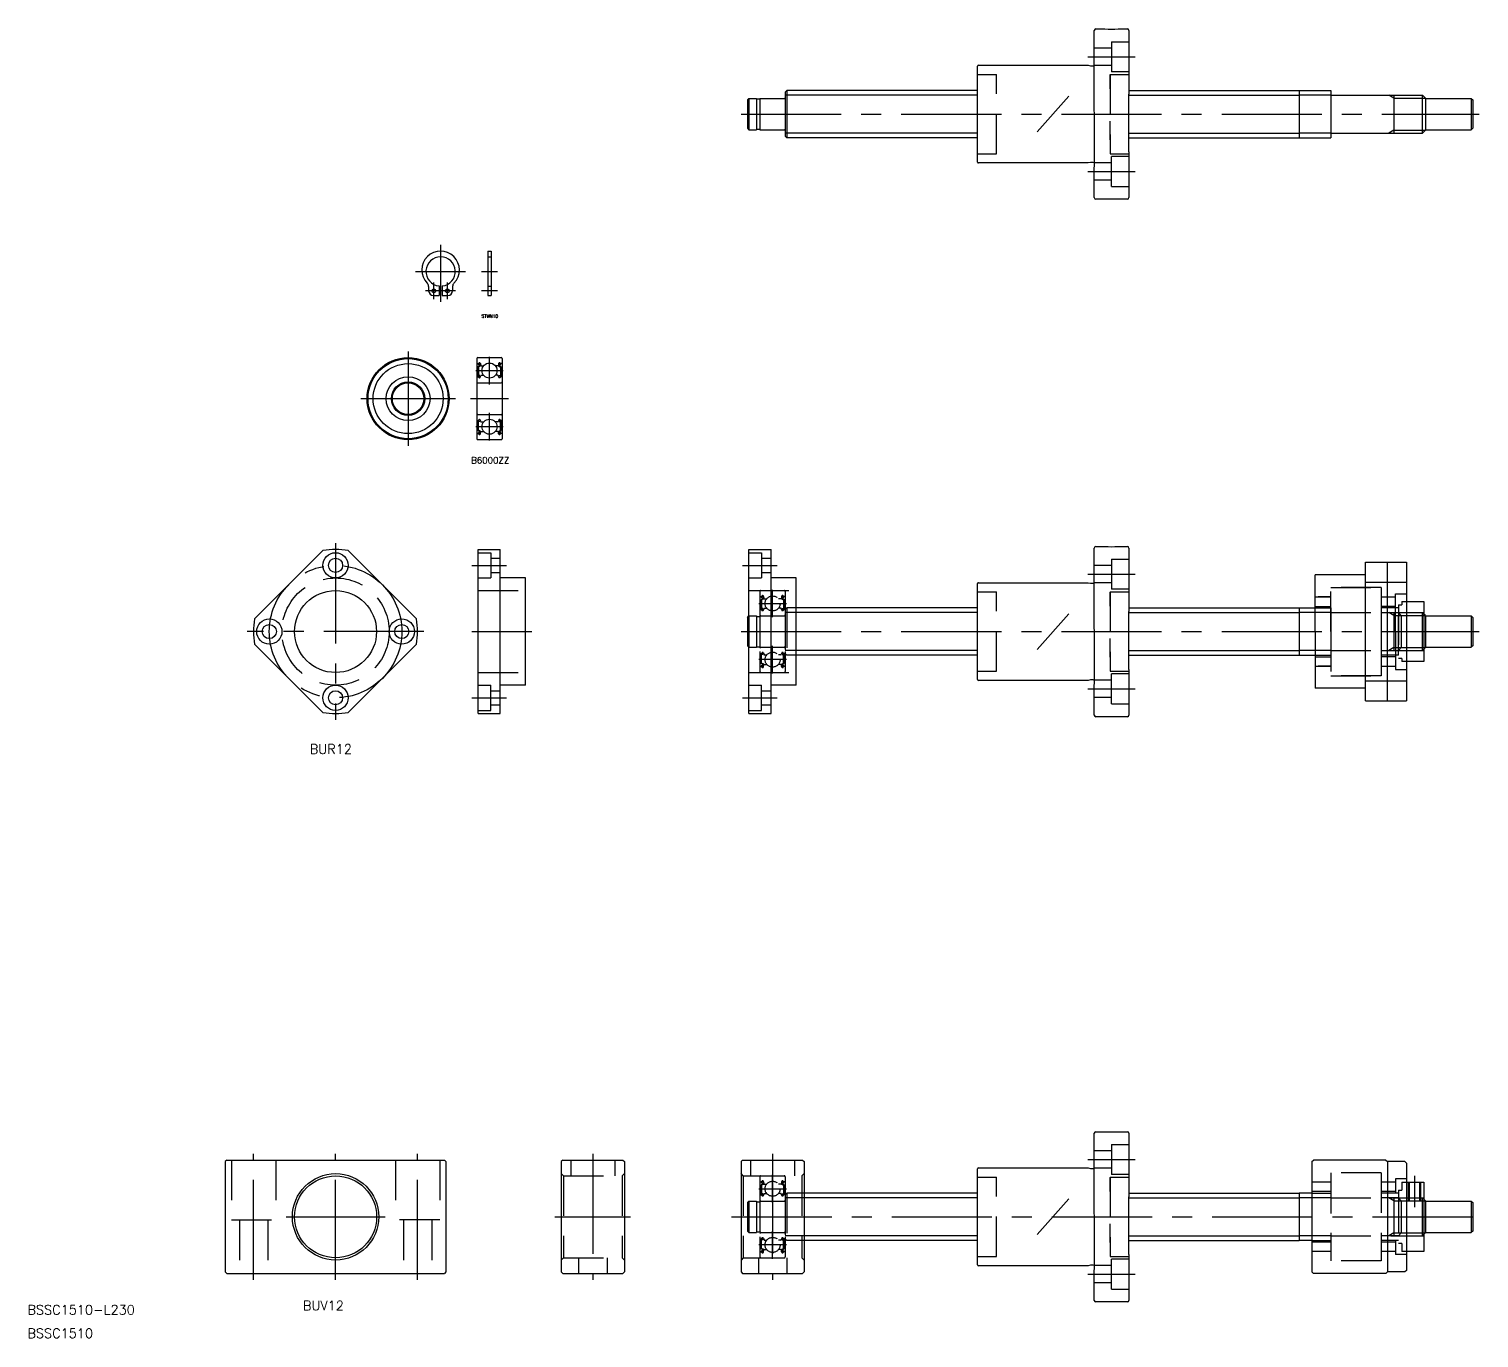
# Model space of a CAD drawing. Extents: x -97 to 612, y -38 to 379.
# Drawn here: x -97.2 to 362.6, y -38.4 to 376.8 of the extents above; entities that cross this region are included whole.
import ezdxf

# ---------------------------------------------------------------- set-up
doc = ezdxf.new("R2010")
doc.units = 0
doc.linetypes.add('CENTER', pattern=[50.8, 31.75, -6.35, 6.35, -6.35])
doc.linetypes.add('DASHED', pattern=[19.05, 12.7, -6.35])
doc.layers.get('0').update_dxf_attribs({"linetype": 'CONTINUOUS'})
doc.layers.add('CENTER', color=1, linetype='CENTER')
doc.styles.get("Standard").update_dxf_attribs({"font": 'txt.shx', "height": 3, "bigfont": 'bigfont.shx'})

msp = doc.modelspace()

# ---------------------------------------------------------------- linework, layer by layer
at = {"color": 7, "linetype": 'CONTINUOUS'}
for p, q in [((240.58, 366.88), (240.58, 376.27)), ((241.08, 376.77), (243.98, 376.77)), ((248.18, 376.77), (251.08, 376.77)), ((251.58, 376.27), (251.58, 360.14)), ((203.58, 361.77), (203.58, 364.97)), ((203.88, 365.27), (238.68, 365.27)), ((238.68, 365.27), (239.42, 365.07)), ((239.42, 365.07), (240.28, 365.07)), ((240.68, 334.07), (240.58, 366.88)), ((203.58, 334.57), (203.58, 362.37)), ((203.58, 359.98), (203.58, 361.77)), ((203.58, 355.8), (203.58, 359.98)), ((251.58, 360.14), (251.58, 358.25)), ((130.58, 354.27), (131.08, 354.77)), ((130.58, 354.27), (130.58, 345.27)), ((131.08, 354.77), (131.08, 344.77)), ((131.08, 354.77), (133.43, 354.77)), ((133.43, 354.77), (133.43, 344.77)), ((133.43, 354.57), (134.58, 354.57)), ((134.58, 354.77), (134.58, 344.77)), ((134.58, 354.77), (142.38, 354.77)), ((142.58, 356.77), (143.08, 357.27)), ((142.58, 356.77), (142.58, 342.77)), ((203.58, 357.27), (143.08, 357.27)), ((143.08, 357.27), (143.08, 342.27)), ((203.58, 337.77), (203.58, 355.8)), ((251.58, 358.25), (251.58, 356.12)), ((251.58, 357.27), (305.58, 357.27)), ((251.58, 337.77), (251.58, 356.12)), ((305.58, 357.27), (305.58, 342.27)), ((305.58, 357.27), (315.58, 357.27)), ((315.58, 357.27), (315.58, 342.27)), ((315.58, 355.77), (344.63, 355.77)), ((335.58, 355.77), (335.58, 343.77)), ((345.58, 354.82), (344.63, 355.77)), ((344.63, 343.77), (344.63, 355.77)), ((345.58, 354.82), (345.58, 344.71)), ((345.58, 354.77), (360.08, 354.77)), ((360.08, 354.77), (360.08, 344.77)), ((360.08, 354.77), (360.58, 354.27)), ((360.58, 354.27), (360.58, 345.27)), ((142.58, 353.37), (142.58, 353.37)), ((142.58, 349.77), (142.58, 349.77)), ((130.58, 345.27), (131.08, 344.77)), ((133.43, 344.97), (134.58, 344.97)), ((360.58, 345.27), (360.08, 344.77)), ((131.08, 344.77), (133.43, 344.77)), ((134.58, 344.77), (142.38, 344.77)), ((142.58, 342.77), (143.08, 342.27)), ((203.58, 342.27), (143.08, 342.27)), ((251.58, 342.27), (305.58, 342.27)), ((305.58, 342.27), (315.58, 342.27)), ((315.58, 343.77), (344.63, 343.77)), ((345.58, 344.71), (344.63, 343.77)), ((345.58, 344.77), (360.08, 344.77)), ((251.58, 337.77), (251.58, 323.27)), ((238.68, 334.27), (203.88, 334.27)), ((239.42, 334.47), (238.68, 334.27)), ((240.28, 334.47), (239.42, 334.47)), ((240.58, 332.66), (240.68, 333.37)), ((240.58, 323.27), (240.58, 332.66)), ((240.68, 333.37), (240.68, 334.07)), ((251.08, 322.77), (241.08, 322.77)), ((48.32, 306.32), (48.32, 292.22)), ((48.32, 306.32), (49.32, 306.32)), ((49.32, 306.32), (49.32, 292.22)), ((29.52, 295.14), (29.52, 293.72)), ((32.82, 295.25), (32.82, 292.22)), ((32.82, 294.49), (32.82, 294.49)), ((33.82, 295.25), (33.82, 292.22)), ((37.12, 295.14), (37.12, 293.72)), ((31.02, 292.22), (32.82, 292.22)), ((32.82, 293.74), (32.82, 293.74)), ((33.82, 292.22), (35.62, 292.22)), ((48.32, 292.22), (49.32, 292.22)), ((44.82, 272.22), (44.82, 246.82)), ((45.12, 272.52), (52.52, 272.52)), ((52.82, 272.22), (52.82, 246.82)), ((44.92, 270.62), (45.28, 270.62)), ((45.8, 270.02), (45.15, 269.65)), ((45.15, 269.65), (45.15, 266.82)), ((45.27, 270.61), (45.44, 270.81)), ((45.42, 270.2), (45.28, 270.34)), ((46, 269.91), (45.35, 269.53)), ((45.35, 269.53), (45.35, 266.82)), ((45.75, 266.82), (45.35, 266.82)), ((45.42, 270.48), (45.59, 270.68)), ((45.56, 270.34), (45.42, 270.48)), ((45.42, 270.2), (45.56, 270.34)), ((45.75, 266.62), (45.75, 266.82)), ((45.77, 270.62), (45.8, 270.02)), ((45.9, 266.3), (46.1, 266.86)), ((45.97, 270.65), (46.02, 270.01)), ((46, 270.27), (46, 269.91)), ((46.12, 269.92), (46.97, 269.92)), ((46.19, 266.92), (46.97, 266.92)), ((51.52, 269.92), (50.67, 269.92)), ((51.45, 266.92), (50.67, 266.92)), ((51.74, 266.3), (51.54, 266.86)), ((51.67, 270.65), (51.62, 270.01)), ((51.64, 270.27), (51.64, 269.91)), ((51.64, 269.91), (52.29, 269.53)), ((51.87, 270.62), (51.84, 270.02)), ((51.84, 270.02), (52.49, 269.65)), ((51.89, 266.82), (52.29, 266.82)), ((51.89, 266.62), (51.89, 266.82)), ((52.22, 270.48), (52.05, 270.68)), ((52.08, 270.34), (52.22, 270.48)), ((52.22, 270.2), (52.08, 270.34)), ((52.37, 270.61), (52.2, 270.81)), ((52.22, 270.2), (52.36, 270.34)), ((52.29, 269.53), (52.29, 266.82)), ((52.72, 270.62), (52.36, 270.62)), ((52.49, 269.65), (52.49, 266.82)), ((44.92, 266.47), (45.27, 266.47)), ((45.12, 264.52), (52.52, 264.52)), ((45.27, 266.47), (45.46, 266.24)), ((45.35, 266.62), (45.75, 266.62)), ((45.61, 266.17), (45.71, 266.17)), ((52.29, 266.62), (51.89, 266.62)), ((52.03, 266.17), (51.93, 266.17)), ((52.37, 266.47), (52.18, 266.24)), ((52.72, 266.47), (52.37, 266.47)), ((45.12, 254.52), (52.52, 254.52)), ((44.92, 252.57), (45.27, 252.57)), ((44.92, 248.42), (45.28, 248.42)), ((45.15, 249.4), (45.15, 252.22)), ((45.8, 249.02), (45.15, 249.4)), ((45.27, 252.57), (45.46, 252.8)), ((45.27, 248.44), (45.44, 248.23)), ((45.42, 248.85), (45.28, 248.71)), ((45.35, 252.42), (45.75, 252.42)), ((45.35, 249.51), (45.35, 252.22)), ((45.75, 252.22), (45.35, 252.22)), ((46, 249.14), (45.35, 249.51)), ((45.42, 248.85), (45.56, 248.71)), ((45.56, 248.71), (45.42, 248.56)), ((45.42, 248.56), (45.59, 248.36)), ((45.61, 252.87), (45.71, 252.87)), ((45.75, 252.42), (45.75, 252.22)), ((45.77, 248.42), (45.8, 249.02)), ((45.9, 252.74), (46.1, 252.19)), ((45.97, 248.4), (46.02, 249.03)), ((46, 248.78), (46, 249.14)), ((46.12, 249.12), (46.97, 249.12)), ((46.19, 252.12), (46.97, 252.12)), ((51.45, 252.12), (50.67, 252.12)), ((51.52, 249.12), (50.67, 249.12)), ((51.74, 252.74), (51.54, 252.19)), ((51.67, 248.4), (51.62, 249.03)), ((51.64, 249.14), (52.29, 249.51)), ((51.64, 248.78), (51.64, 249.14)), ((51.84, 249.02), (52.49, 249.4)), ((51.87, 248.42), (51.84, 249.02)), ((52.29, 252.42), (51.89, 252.42)), ((51.89, 252.42), (51.89, 252.22)), ((51.89, 252.22), (52.29, 252.22)), ((52.03, 252.87), (51.93, 252.87)), ((52.22, 248.56), (52.05, 248.36)), ((52.22, 248.85), (52.08, 248.71)), ((52.08, 248.71), (52.22, 248.56)), ((52.37, 252.57), (52.18, 252.8)), ((52.37, 248.44), (52.2, 248.23)), ((52.22, 248.85), (52.36, 248.71)), ((52.29, 249.51), (52.29, 252.22)), ((52.72, 248.42), (52.36, 248.42)), ((52.72, 252.57), (52.37, 252.57)), ((52.49, 249.4), (52.49, 252.22)), ((45.12, 246.52), (52.52, 246.52)), ((45.19, 159.64), (45.19, 211.64)), ((45.19, 211.64), (52.19, 211.64)), ((52.19, 159.64), (52.19, 211.64)), ((131.08, 159.64), (131.08, 211.64)), ((131.08, 211.64), (138.08, 211.64)), ((138.08, 159.64), (138.08, 211.64)), ((240.58, 202.75), (240.58, 212.14)), ((241.08, 212.64), (243.98, 212.64)), ((248.18, 212.64), (251.08, 212.64)), ((251.58, 212.14), (251.58, 196.02)), ((-4.01, 211.33), (-25.69, 189.65)), ((4.01, 211.33), (25.69, 189.65)), ((326.58, 163.64), (326.58, 207.64)), ((326.58, 207.64), (339.58, 207.64)), ((333.58, 163.64), (333.58, 207.64)), ((339.58, 207.64), (339.58, 163.64)), ((60.19, 202.64), (52.19, 202.64)), ((60.19, 168.64), (60.19, 202.64)), ((146.08, 202.64), (138.08, 202.64)), ((146.08, 168.64), (146.08, 202.64)), ((240.68, 169.94), (240.58, 202.75)), ((310.58, 185.64), (310.58, 203.64)), ((326.58, 203.64), (310.58, 203.64)), ((203.58, 197.64), (203.58, 200.84)), ((203.58, 170.44), (203.58, 198.24)), ((203.88, 201.14), (238.68, 201.14)), ((238.68, 201.14), (239.42, 200.94)), ((239.42, 200.94), (240.28, 200.94)), ((326.58, 201.29), (339.58, 201.29)), ((203.58, 193.14), (146.08, 193.14)), ((203.58, 195.85), (203.58, 197.64)), ((203.58, 191.68), (203.58, 195.85)), ((251.58, 196.02), (251.58, 194.12)), ((251.58, 194.12), (251.58, 192)), ((251.58, 193.14), (305.58, 193.14)), ((305.58, 193.14), (305.58, 178.14)), ((305.58, 193.14), (310.58, 193.14)), ((345.08, 195.14), (345.08, 176.14)), ((130.58, 190.14), (131.08, 190.64)), ((130.58, 190.14), (130.58, 181.14)), ((131.08, 190.64), (131.08, 180.64)), ((142.58, 189.24), (142.58, 189.24)), ((203.58, 173.64), (203.58, 191.68)), ((251.58, 173.64), (251.58, 192)), ((344.63, 179.64), (344.63, 191.64)), ((345.08, 191.2), (344.63, 191.64)), ((345.58, 190.7), (345.08, 191.2)), ((345.58, 190.7), (345.58, 180.59)), ((345.58, 190.64), (360.08, 190.64)), ((360.08, 190.64), (360.08, 180.64)), ((360.08, 190.64), (360.58, 190.14)), ((360.58, 190.14), (360.58, 181.14)), ((142.58, 185.64), (142.58, 185.64)), ((310.58, 185.64), (310.58, 167.64)), ((-25.69, 181.63), (-4.01, 159.95)), ((25.69, 181.63), (4.01, 159.95)), ((130.58, 181.14), (131.08, 180.64)), ((345.08, 180.09), (344.63, 179.64)), ((345.58, 180.59), (345.08, 180.09)), ((345.58, 180.64), (360.08, 180.64)), ((360.58, 181.14), (360.08, 180.64)), ((203.58, 178.14), (146.08, 178.14)), ((251.58, 178.14), (305.58, 178.14)), ((305.58, 178.14), (310.58, 178.14)), ((238.68, 170.14), (203.88, 170.14)), ((239.42, 170.34), (238.68, 170.14)), ((240.28, 170.34), (239.42, 170.34)), ((251.58, 173.64), (251.58, 159.14)), ((60.19, 168.64), (52.19, 168.64)), ((146.08, 168.64), (138.08, 168.64)), ((240.58, 168.53), (240.68, 169.24)), ((240.58, 159.14), (240.58, 168.53)), ((240.68, 169.24), (240.68, 169.94)), ((326.58, 167.64), (310.58, 167.64)), ((326.58, 169.99), (339.58, 169.99)), ((326.58, 163.64), (339.58, 163.64)), ((45.19, 159.64), (52.19, 159.64)), ((131.08, 159.64), (138.08, 159.64)), ((251.08, 158.64), (241.08, 158.64)), ((240.58, 17.11), (240.58, 26.5)), ((241.08, 27), (243.98, 27)), ((248.18, 27), (251.08, 27)), ((251.58, 26.5), (251.58, 10.38)), ((-34.48, 18), (-34.98, 17.5)), ((-34.98, 17.5), (-34.98, -17.5)), ((-34.48, 18), (34.52, 18)), ((34.52, 18), (35.02, 17.5)), ((35.02, 17.5), (35.02, -17.5)), ((72.08, 18), (71.58, 17.5)), ((71.58, 17.5), (71.58, -17.5)), ((72.08, 18), (91.08, 18)), ((91.08, 18), (91.58, 17.5)), ((91.58, 17.5), (91.58, -17.5)), ((129.08, 18), (128.58, 17.5)), ((128.58, 17.5), (128.58, -17.5)), ((129.08, 18), (148.08, 18)), ((148.08, 18), (148.58, 17.5)), ((148.58, 17.5), (148.58, -17.5)), ((203.58, 12), (203.58, 15.2)), ((203.88, 15.5), (238.68, 15.5)), ((238.68, 15.5), (239.42, 15.3)), ((239.42, 15.3), (240.28, 15.3)), ((240.68, -15.7), (240.58, 17.11)), ((309.58, 17.5), (310.08, 18)), ((309.58, 17.5), (309.58, -17.5)), ((333.08, 18), (310.08, 18)), ((333.08, 18), (333.58, 17.5)), ((339.08, 17.5), (333.58, 17.5)), ((333.58, 17.5), (333.58, -17.5)), ((339.08, 17.5), (339.58, 17)), ((339.58, 17), (339.58, 0)), ((203.58, -15.2), (203.58, 12.6)), ((203.58, 10.21), (203.58, 12)), ((203.58, 6.03), (203.58, 10.21)), ((251.58, 10.38), (251.58, 8.48)), ((339.58, 11), (345.08, 11)), ((345.08, 11), (345.08, -11)), ((203.58, 7.5), (148.58, 7.5)), ((203.58, -12), (203.58, 6.03)), ((251.58, 8.48), (251.58, 6.35)), ((251.58, 7.5), (305.58, 7.5)), ((251.58, -12), (251.58, 6.35)), ((305.58, 7.5), (305.58, -7.5)), ((309.58, 7.5), (305.58, 7.5)), ((345.58, 5.05), (345.08, 5.55)), ((345.58, 5.05), (345.58, -5.05)), ((345.58, 5), (360.08, 5)), ((360.08, 5), (360.08, -5)), ((360.08, 5), (360.58, 4.5)), ((142.58, 3.6), (142.58, 3.6)), ((142.58, 0), (142.58, 0)), ((339.58, 0), (339.58, -17)), ((360.58, 4.5), (360.58, -4.5)), ((360.58, -4.5), (360.08, -5)), ((203.58, -7.5), (148.58, -7.5)), ((251.58, -7.5), (305.58, -7.5)), ((309.58, -7.5), (305.58, -7.5)), ((345.58, -5.05), (345.08, -5.55)), ((345.58, -5), (360.08, -5)), ((251.58, -12), (251.58, -26.5)), ((345.08, -11), (339.58, -11)), ((-34.98, -17.5), (-34.48, -18)), ((-34.48, -18), (34.52, -18)), ((35.02, -17.5), (34.52, -18)), ((71.58, -17.5), (72.08, -18)), ((72.08, -18), (91.08, -18)), ((91.58, -17.5), (91.08, -18)), ((128.58, -17.5), (129.08, -18)), ((129.08, -18), (148.08, -18)), ((148.58, -17.5), (148.08, -18)), ((238.68, -15.5), (203.88, -15.5)), ((239.42, -15.3), (238.68, -15.5)), ((240.28, -15.3), (239.42, -15.3)), ((240.58, -17.11), (240.68, -16.4)), ((240.58, -26.5), (240.58, -17.11)), ((240.68, -16.4), (240.68, -15.7)), ((309.58, -17.5), (310.08, -18)), ((333.08, -18), (310.08, -18)), ((333.58, -17.5), (333.08, -18)), ((339.08, -17.5), (333.58, -17.5)), ((339.58, -17), (339.08, -17.5)), ((251.08, -27), (241.08, -27))]:
    msp.add_line(p, q, dxfattribs=at)
at = {"color": 3, "linetype": 'DASHED'}
for p, q in [((246.08, 372.7), (251.58, 372.7)), ((246.08, 372.7), (246.08, 363.2)), ((246.08, 370.7), (240.58, 370.7)), ((246.08, 365.2), (240.58, 365.2)), ((203.58, 362.37), (209.58, 362.37)), ((209.58, 337.17), (209.58, 362.37)), ((245.58, 362.37), (245.58, 337.17)), ((245.58, 362.37), (251.58, 362.37)), ((245.58, 357.79), (245.58, 362.29)), ((251.58, 363.2), (246.08, 363.2)), ((315.58, 355.77), (305.78, 355.77)), ((245.58, 341.62), (245.58, 347.52)), ((245.58, 341.62), (245.58, 337.17)), ((315.58, 343.77), (305.78, 343.77)), ((203.58, 337.17), (209.58, 337.17)), ((245.58, 337.17), (246.77, 337.17)), ((245.58, 337.17), (251.58, 337.17)), ((246.08, 326.83), (246.08, 336.33)), ((251.58, 336.33), (246.08, 336.33)), ((246.08, 334.33), (240.68, 334.33)), ((246.08, 328.83), (240.58, 328.83)), ((246.08, 326.83), (251.58, 326.83)), ((48.32, 304.52), (49.32, 304.52)), ((48.32, 295.22), (49.32, 295.22)), ((45.19, 210.64), (49.19, 210.64)), ((49.19, 210.64), (49.19, 202.64)), ((49.19, 208.89), (52.19, 208.89)), ((131.08, 210.64), (135.08, 210.64)), ((135.08, 210.64), (135.08, 202.64)), ((135.08, 208.89), (138.08, 208.89)), ((246.08, 208.58), (251.58, 208.58)), ((246.08, 208.58), (246.08, 199.08)), ((45.19, 202.64), (49.19, 202.64)), ((49.19, 204.39), (52.19, 204.39)), ((131.08, 202.64), (135.08, 202.64)), ((135.08, 204.39), (138.08, 204.39)), ((246.08, 206.58), (240.58, 206.58)), ((45.19, 198.64), (60.19, 198.64)), ((131.08, 198.64), (146.08, 198.64)), ((134.58, 198.34), (134.58, 172.94)), ((134.88, 198.64), (142.28, 198.64)), ((142.58, 198.34), (142.58, 172.94)), ((203.58, 198.24), (209.58, 198.24)), ((209.58, 173.04), (209.58, 198.24)), ((246.08, 201.08), (240.58, 201.08)), ((245.58, 198.24), (245.58, 173.04)), ((245.58, 198.24), (251.58, 198.24)), ((245.58, 193.67), (245.58, 198.16)), ((251.58, 199.08), (246.08, 199.08)), ((331.58, 199.64), (315.58, 199.64)), ((315.58, 199.64), (331.58, 199.64)), ((315.58, 185.64), (315.58, 199.64)), ((331.58, 199.64), (331.58, 171.64)), ((134.68, 196.74), (135.04, 196.74)), ((135.56, 196.14), (134.91, 195.77)), ((134.91, 195.77), (134.91, 192.94)), ((135.03, 196.73), (135.2, 196.93)), ((135.18, 196.32), (135.04, 196.46)), ((135.76, 196.03), (135.11, 195.65)), ((135.11, 195.65), (135.11, 192.94)), ((135.18, 196.6), (135.35, 196.8)), ((135.32, 196.46), (135.18, 196.6)), ((135.18, 196.32), (135.32, 196.46)), ((135.53, 196.74), (135.56, 196.14)), ((135.73, 196.77), (135.78, 196.13)), ((135.76, 196.39), (135.76, 196.03)), ((135.88, 196.04), (136.73, 196.04)), ((141.27, 196.04), (140.43, 196.04)), ((141.43, 196.77), (141.37, 196.13)), ((141.4, 196.39), (141.4, 196.03)), ((141.4, 196.03), (142.05, 195.65)), ((141.63, 196.74), (141.6, 196.14)), ((141.6, 196.14), (142.25, 195.77)), ((141.98, 196.6), (141.81, 196.8)), ((141.83, 196.46), (141.98, 196.6)), ((141.98, 196.32), (141.83, 196.46)), ((142.13, 196.73), (141.96, 196.93)), ((141.98, 196.32), (142.12, 196.46)), ((142.05, 195.65), (142.05, 192.94)), ((142.48, 196.74), (142.12, 196.74)), ((142.25, 195.77), (142.25, 192.94)), ((142.58, 192.64), (143.08, 193.14)), ((143.08, 193.14), (143.08, 178.14)), ((146.08, 193.14), (143.08, 193.14)), ((310.58, 196.64), (315.58, 196.64)), ((310.58, 193.64), (315.58, 193.64)), ((310.58, 193.14), (315.58, 193.14)), ((315.58, 196.64), (311.58, 196.64)), ((315.58, 193.14), (315.58, 178.14)), ((331.58, 196.64), (336.08, 196.64)), ((336.08, 193.64), (331.58, 193.64)), ((331.58, 193.14), (331.58, 178.14)), ((337.08, 193.14), (331.58, 193.14)), ((336.08, 197.64), (339.58, 197.64)), ((336.08, 185.64), (336.08, 197.64)), ((337.08, 194.14), (337.08, 177.14)), ((337.08, 194.14), (338.08, 194.14)), ((337.08, 178.14), (337.08, 193.14)), ((338.08, 195.14), (345.08, 195.14)), ((338.08, 195.14), (338.08, 194.14)), ((131.08, 190.64), (133.43, 190.64)), ((133.43, 190.64), (133.43, 180.64)), ((133.43, 190.44), (134.58, 190.44)), ((134.58, 190.64), (142.38, 190.64)), ((134.58, 190.64), (134.58, 180.64)), ((134.68, 192.59), (135.03, 192.59)), ((134.88, 190.64), (142.28, 190.64)), ((135.03, 192.59), (135.22, 192.36)), ((135.51, 192.94), (135.11, 192.94)), ((135.11, 192.74), (135.51, 192.74)), ((135.37, 192.29), (135.47, 192.29)), ((135.51, 192.74), (135.51, 192.94)), ((135.66, 192.42), (135.86, 192.98)), ((135.95, 193.04), (136.73, 193.04)), ((141.2, 193.04), (140.43, 193.04)), ((141.5, 192.42), (141.3, 192.98)), ((141.65, 192.74), (141.65, 192.94)), ((141.65, 192.94), (142.05, 192.94)), ((142.05, 192.74), (141.65, 192.74)), ((141.78, 192.29), (141.69, 192.29)), ((142.13, 192.59), (141.94, 192.36)), ((142.48, 192.59), (142.13, 192.59)), ((142.58, 192.64), (142.58, 178.64)), ((146.08, 191.64), (142.58, 191.64)), ((315.58, 191.64), (305.78, 191.64)), ((315.58, 191.64), (344.63, 191.64)), ((331.58, 191.64), (337.08, 191.64)), ((335.58, 190.7), (333.94, 191.64)), ((335.58, 191.64), (335.58, 179.64)), ((335.58, 190.7), (345.08, 190.7)), ((337.08, 191.64), (345.08, 191.64)), ((337.94, 190.7), (337.08, 191.64)), ((337.94, 190.7), (337.94, 180.59)), ((337.94, 190.7), (345.08, 190.7)), ((315.58, 185.64), (315.58, 171.64)), ((336.08, 185.64), (336.08, 173.64)), ((131.08, 180.64), (133.43, 180.64)), ((133.43, 180.84), (134.58, 180.84)), ((134.58, 180.64), (142.38, 180.64)), ((134.88, 180.64), (142.28, 180.64)), ((146.08, 179.64), (142.58, 179.64)), ((245.58, 177.49), (245.58, 183.39)), ((315.58, 179.64), (305.78, 179.64)), ((315.58, 179.64), (344.63, 179.64)), ((331.58, 179.64), (337.08, 179.64)), ((335.58, 180.59), (333.94, 179.64)), ((335.58, 180.59), (345.08, 180.59)), ((337.94, 180.59), (337.08, 179.64)), ((337.08, 179.64), (345.08, 179.64)), ((337.94, 180.59), (345.08, 180.59)), ((134.68, 178.69), (135.03, 178.69)), ((134.91, 175.52), (134.91, 178.34)), ((135.56, 175.14), (134.91, 175.52)), ((135.03, 178.69), (135.22, 178.92)), ((135.18, 174.97), (135.04, 174.83)), ((135.11, 178.54), (135.51, 178.54)), ((135.11, 175.63), (135.11, 178.34)), ((135.51, 178.34), (135.11, 178.34)), ((135.76, 175.26), (135.11, 175.63)), ((135.18, 174.97), (135.32, 174.83)), ((135.32, 174.83), (135.18, 174.68)), ((135.37, 178.99), (135.47, 178.99)), ((135.51, 178.54), (135.51, 178.34)), ((135.53, 174.54), (135.56, 175.14)), ((135.66, 178.86), (135.86, 178.31)), ((135.73, 174.52), (135.78, 175.15)), ((135.76, 174.9), (135.76, 175.26)), ((135.88, 175.24), (136.73, 175.24)), ((135.95, 178.24), (136.73, 178.24)), ((141.2, 178.24), (140.43, 178.24)), ((141.27, 175.24), (140.43, 175.24)), ((141.5, 178.86), (141.3, 178.31)), ((141.43, 174.52), (141.37, 175.15)), ((141.4, 175.26), (142.05, 175.63)), ((141.4, 174.9), (141.4, 175.26)), ((141.6, 175.14), (142.25, 175.52)), ((141.63, 174.54), (141.6, 175.14)), ((141.65, 178.54), (141.65, 178.34)), ((142.05, 178.54), (141.65, 178.54)), ((141.65, 178.34), (142.05, 178.34)), ((141.78, 178.99), (141.69, 178.99)), ((141.98, 174.97), (141.83, 174.83)), ((141.83, 174.83), (141.98, 174.68)), ((142.13, 178.69), (141.94, 178.92)), ((141.98, 174.97), (142.12, 174.83)), ((142.05, 175.63), (142.05, 178.34)), ((142.48, 178.69), (142.13, 178.69)), ((142.25, 175.52), (142.25, 178.34)), ((142.58, 178.64), (143.08, 178.14)), ((146.08, 178.14), (143.08, 178.14)), ((245.58, 177.49), (245.58, 173.04)), ((310.58, 178.14), (315.58, 178.14)), ((310.58, 177.64), (315.58, 177.64)), ((337.08, 178.14), (331.58, 178.14)), ((336.08, 177.64), (331.58, 177.64)), ((338.08, 177.14), (337.08, 177.14)), ((338.08, 177.14), (338.08, 176.14)), ((345.08, 176.14), (338.08, 176.14)), ((45.19, 172.64), (60.19, 172.64)), ((131.08, 172.64), (146.08, 172.64)), ((134.68, 174.54), (135.04, 174.54)), ((134.88, 172.64), (142.28, 172.64)), ((135.03, 174.56), (135.2, 174.35)), ((135.18, 174.68), (135.35, 174.48)), ((141.98, 174.68), (141.81, 174.48)), ((142.13, 174.56), (141.96, 174.35)), ((142.48, 174.54), (142.12, 174.54)), ((203.58, 173.04), (209.58, 173.04)), ((246.08, 170.21), (240.68, 170.21)), ((245.58, 173.04), (251.58, 173.04)), ((245.58, 173.04), (246.77, 173.04)), ((251.58, 172.21), (246.08, 172.21)), ((246.08, 162.71), (246.08, 172.21)), ((310.58, 174.64), (315.58, 174.64)), ((315.58, 174.64), (311.58, 174.64)), ((331.58, 171.64), (315.58, 171.64)), ((315.58, 171.64), (331.58, 171.64)), ((331.58, 174.64), (336.08, 174.64)), ((336.08, 173.64), (339.58, 173.64)), ((45.19, 168.64), (49.19, 168.64)), ((49.19, 160.64), (49.19, 168.64)), ((49.19, 166.89), (52.19, 166.89)), ((52.19, 160.64), (52.19, 168.64)), ((131.08, 168.64), (135.08, 168.64)), ((135.08, 160.64), (135.08, 168.64)), ((135.08, 166.89), (138.08, 166.89)), ((138.08, 160.64), (138.08, 168.64)), ((49.19, 162.39), (52.19, 162.39)), ((135.08, 162.39), (138.08, 162.39)), ((246.08, 164.71), (240.58, 164.71)), ((246.08, 162.71), (251.58, 162.71)), ((45.19, 160.64), (49.19, 160.64)), ((131.08, 160.64), (135.08, 160.64)), ((246.08, 20.94), (240.58, 20.94)), ((246.08, 22.94), (251.58, 22.94)), ((246.08, 22.94), (246.08, 13.44)), ((-32.98, 18), (-32.98, -1)), ((-18.98, 18), (-18.98, -1)), ((19.02, 18), (19.02, -1)), ((33.02, 18), (33.02, -1)), ((74.58, 18), (74.58, 13)), ((88.58, 18), (88.58, 13)), ((131.58, 18), (131.58, 13)), ((145.58, 18), (145.58, 13)), ((246.08, 15.44), (240.58, 15.44)), ((331.58, 14), (315.58, 14)), ((315.58, 14), (315.58, -14)), ((315.58, 13.8), (315.58, -14)), ((331.58, 14), (331.58, -14)), ((72.28, 13), (71.58, 13.7)), ((72.28, 13), (72.28, -13)), ((72.28, 13), (90.88, 13)), ((90.88, 13), (91.58, 13.7)), ((90.88, 13), (90.88, -13)), ((129.28, 13), (128.58, 13.7)), ((129.28, 13), (147.88, 13)), ((129.28, 13), (129.28, -13)), ((134.58, 12.7), (134.58, -12.7)), ((134.68, 11.1), (135.04, 11.1)), ((134.88, 13), (142.28, 13)), ((135.56, 10.5), (134.91, 10.12)), ((134.91, 10.12), (134.91, 7.3)), ((135.03, 11.09), (135.2, 11.29)), ((135.18, 10.68), (135.04, 10.82)), ((135.76, 10.38), (135.11, 10.01)), ((135.11, 10.01), (135.11, 7.3)), ((135.18, 10.96), (135.35, 11.16)), ((135.32, 10.82), (135.18, 10.96)), ((135.18, 10.68), (135.32, 10.82)), ((135.53, 11.1), (135.56, 10.5)), ((135.73, 11.12), (135.78, 10.49)), ((135.76, 10.75), (135.76, 10.38)), ((135.88, 10.4), (136.73, 10.4)), ((141.27, 10.4), (140.43, 10.4)), ((141.43, 11.12), (141.37, 10.49)), ((141.4, 10.75), (141.4, 10.38)), ((141.4, 10.38), (142.05, 10.01)), ((141.63, 11.1), (141.6, 10.5)), ((141.6, 10.5), (142.25, 10.12)), ((141.98, 10.96), (141.81, 11.16)), ((141.83, 10.82), (141.98, 10.96)), ((141.98, 10.68), (141.83, 10.82)), ((142.13, 11.09), (141.96, 11.29)), ((141.98, 10.68), (142.12, 10.82)), ((142.05, 10.01), (142.05, 7.3)), ((142.48, 11.1), (142.12, 11.1)), ((142.25, 10.12), (142.25, 7.3)), ((142.58, 12.7), (142.58, -12.7)), ((147.88, 13), (148.58, 13.7)), ((147.88, 13), (147.88, -13)), ((203.58, 12.6), (209.58, 12.6)), ((209.58, -12.6), (209.58, 12.6)), ((245.58, 12.6), (245.58, -12.6)), ((245.58, 12.6), (251.58, 12.6)), ((245.58, 8.03), (245.58, 12.52)), ((251.58, 13.44), (246.08, 13.44)), ((315.58, 11), (309.58, 11)), ((336.08, 11), (331.58, 11)), ((336.08, 12), (336.08, 7.5)), ((339.58, 12), (336.08, 12)), ((338.08, 11), (338.08, 8.5)), ((338.08, 11), (339.58, 11)), ((340.08, 11), (340.08, 5.05)), ((340.46, 11), (340.46, 5.05)), ((343.7, 11), (343.7, 5.05)), ((344.08, 11), (344.08, 5.05)), ((130.58, 4.5), (131.08, 5)), ((131.08, 5), (131.08, -5)), ((131.08, 5), (133.43, 5)), ((133.43, 5), (133.43, -5)), ((133.43, 4.8), (134.58, 4.8)), ((134.58, 5), (142.38, 5)), ((134.58, 5), (134.58, -5)), ((134.68, 6.95), (135.03, 6.95)), ((134.88, 5), (142.28, 5)), ((135.03, 6.95), (135.22, 6.72)), ((135.51, 7.3), (135.11, 7.3)), ((135.11, 7.1), (135.51, 7.1)), ((135.37, 6.65), (135.47, 6.65)), ((135.51, 7.1), (135.51, 7.3)), ((135.66, 6.78), (135.86, 7.33)), ((135.95, 7.4), (136.73, 7.4)), ((141.2, 7.4), (140.43, 7.4)), ((141.5, 6.78), (141.3, 7.33)), ((141.65, 7.1), (141.65, 7.3)), ((141.65, 7.3), (142.05, 7.3)), ((142.05, 7.1), (141.65, 7.1)), ((141.78, 6.65), (141.69, 6.65)), ((142.13, 6.95), (141.94, 6.72)), ((142.48, 6.95), (142.13, 6.95)), ((142.58, 7), (143.08, 7.5)), ((142.58, 7), (142.58, -7)), ((148.58, 6), (142.58, 6)), ((143.08, 7.5), (143.08, -7.5)), ((148.58, 7.5), (143.08, 7.5)), ((309.58, 6), (305.78, 6)), ((315.58, 8), (309.58, 8)), ((309.58, 7.5), (315.58, 7.5)), ((315.58, 6), (309.58, 6)), ((315.58, 6), (344.63, 6)), ((336.08, 8), (331.58, 8)), ((337.08, 7.5), (331.58, 7.5)), ((337.08, 6), (331.58, 6)), ((335.58, 5.05), (333.94, 6)), ((335.58, 6), (335.58, -6)), ((335.58, 5.05), (345.08, 5.05)), ((337.08, 8.5), (337.08, -8.5)), ((337.08, 8.5), (338.08, 8.5)), ((337.08, 7.5), (337.08, -7.5)), ((337.08, 6), (345.08, 6)), ((337.94, 5.05), (337.08, 6)), ((337.94, 5.05), (337.94, -5.05)), ((337.94, 5.05), (345.08, 5.05)), ((344.63, -6), (344.63, 6)), ((345.08, 5.55), (344.63, 6)), ((130.58, 4.5), (130.58, -4.5)), ((-32.98, -1), (-18.98, -1)), ((-30.48, -1), (-30.48, -18)), ((-21.48, -1), (-21.48, -18)), ((33.02, -1), (19.02, -1)), ((21.52, -1), (21.52, -18)), ((30.52, -1), (30.52, -18)), ((130.58, -4.5), (131.08, -5)), ((245.58, -8.15), (245.58, -2.25)), ((131.08, -5), (133.43, -5)), ((133.43, -4.8), (134.58, -4.8)), ((134.58, -5), (142.38, -5)), ((134.68, -6.95), (135.03, -6.95)), ((134.88, -5), (142.28, -5)), ((134.91, -10.12), (134.91, -7.3)), ((135.03, -6.95), (135.22, -6.72)), ((135.11, -7.1), (135.51, -7.1)), ((135.11, -10.01), (135.11, -7.3)), ((135.51, -7.3), (135.11, -7.3)), ((135.37, -6.65), (135.47, -6.65)), ((135.51, -7.1), (135.51, -7.3)), ((135.66, -6.78), (135.86, -7.33)), ((135.95, -7.4), (136.73, -7.4)), ((141.2, -7.4), (140.43, -7.4)), ((141.5, -6.78), (141.3, -7.33)), ((141.65, -7.1), (141.65, -7.3)), ((142.05, -7.1), (141.65, -7.1)), ((141.65, -7.3), (142.05, -7.3)), ((141.78, -6.65), (141.69, -6.65)), ((142.13, -6.95), (141.94, -6.72)), ((142.05, -10.01), (142.05, -7.3)), ((142.48, -6.95), (142.13, -6.95)), ((142.25, -10.12), (142.25, -7.3)), ((148.58, -6), (142.58, -6)), ((142.58, -7), (143.08, -7.5)), ((148.58, -7.5), (143.08, -7.5)), ((245.58, -8.15), (245.58, -12.6)), ((309.58, -6), (305.78, -6)), ((315.58, -6), (309.58, -6)), ((309.58, -7.5), (315.58, -7.5)), ((315.58, -8), (309.58, -8)), ((315.58, -6), (344.63, -6)), ((337.08, -6), (331.58, -6)), ((337.08, -7.5), (331.58, -7.5)), ((336.08, -8), (331.58, -8)), ((335.58, -5.05), (333.94, -6)), ((335.58, -5.05), (345.08, -5.05)), ((336.08, -7.5), (336.08, -12)), ((337.94, -5.05), (337.08, -6)), ((337.08, -6), (345.08, -6)), ((338.08, -8.5), (337.08, -8.5)), ((337.94, -5.05), (345.08, -5.05)), ((338.08, -8.5), (338.08, -11)), ((345.08, -5.55), (344.63, -6)), ((72.28, -13), (71.58, -13.7)), ((72.28, -13), (90.88, -13)), ((77.08, -13), (77.08, -18)), ((86.08, -13), (86.08, -18)), ((90.88, -13), (91.58, -13.7)), ((129.28, -13), (128.58, -13.7)), ((129.28, -13), (147.88, -13)), ((134.08, -13), (134.08, -18)), ((134.68, -11.1), (135.04, -11.1)), ((134.88, -13), (142.28, -13)), ((135.56, -10.5), (134.91, -10.12)), ((135.03, -11.09), (135.2, -11.29)), ((135.18, -10.67), (135.04, -10.82)), ((135.76, -10.38), (135.11, -10.01)), ((135.18, -10.67), (135.32, -10.82)), ((135.32, -10.82), (135.18, -10.96)), ((135.18, -10.96), (135.35, -11.16)), ((135.53, -11.1), (135.56, -10.5)), ((135.73, -11.12), (135.78, -10.49)), ((135.76, -10.75), (135.76, -10.38)), ((135.88, -10.4), (136.73, -10.4)), ((141.27, -10.4), (140.43, -10.4)), ((141.43, -11.12), (141.37, -10.49)), ((141.4, -10.38), (142.05, -10.01)), ((141.4, -10.75), (141.4, -10.38)), ((141.6, -10.5), (142.25, -10.12)), ((141.63, -11.1), (141.6, -10.5)), ((141.98, -10.96), (141.81, -11.16)), ((141.98, -10.67), (141.83, -10.82)), ((141.83, -10.82), (141.98, -10.96)), ((142.13, -11.09), (141.96, -11.29)), ((141.98, -10.67), (142.12, -10.82)), ((142.48, -11.1), (142.12, -11.1)), ((143.08, -13), (143.08, -18)), ((147.88, -13), (148.58, -13.7)), ((203.58, -12.6), (209.58, -12.6)), ((245.58, -12.6), (251.58, -12.6)), ((245.58, -12.6), (246.77, -12.6)), ((251.58, -13.44), (246.08, -13.44)), ((246.08, -22.94), (246.08, -13.44)), ((315.58, -11), (309.58, -11)), ((315.58, -11), (310.58, -11)), ((336.08, -11), (331.58, -11)), ((339.58, -12), (336.08, -12)), ((339.58, -11), (338.08, -11)), ((246.08, -15.44), (240.68, -15.44)), ((331.58, -14), (315.58, -14)), ((246.08, -20.94), (240.58, -20.94)), ((246.08, -22.94), (251.58, -22.94))]:
    msp.add_line(p, q, dxfattribs=at)
at = {"color": 3, "linetype": 'CONTINUOUS'}
for p, q in [((203.58, 355.77), (142.58, 355.77)), ((251.58, 355.77), (305.58, 355.77)), ((335.58, 354.82), (333.94, 355.77)), ((335.58, 354.82), (345.58, 354.82)), ((203.58, 343.77), (142.58, 343.77)), ((251.58, 343.77), (305.58, 343.77)), ((335.58, 344.71), (333.94, 343.77)), ((335.58, 344.71), (345.58, 344.71)), ((203.58, 191.64), (146.08, 191.64)), ((251.58, 191.64), (305.58, 191.64)), ((345.08, 190.7), (345.58, 190.7)), ((203.58, 179.64), (146.08, 179.64)), ((251.58, 179.64), (305.58, 179.64)), ((345.08, 180.59), (345.58, 180.59)), ((203.58, 6), (148.58, 6)), ((251.58, 6), (305.58, 6)), ((345.08, 5.05), (345.58, 5.05)), ((203.58, -6), (148.58, -6)), ((251.58, -6), (305.58, -6)), ((345.08, -5.05), (345.58, -5.05))]:
    msp.add_line(p, q, dxfattribs=at)
at = {"color": 7, "linetype": 'CONTINUOUS'}
for centre, radius in [((31.17, 293.72), 0.6), ((35.47, 293.72), 0.6), ((23.01, 259.52), 13), ((23.01, 259.52), 12.7), ((23.01, 259.52), 11.1), ((48.82, 268.42), 2.38), ((23.01, 259.52), 6.95), ((23.01, 259.52), 5.3), ((23.01, 259.52), 5), ((48.82, 250.62), 2.38), ((0, 206.64), 4), ((0, 206.64), 2.25), ((0, 185.64), 13), ((-21, 185.64), 4), ((21, 185.64), 4), ((-21, 185.64), 2.25), ((21, 185.64), 2.25), ((0, 164.64), 4), ((0, 164.64), 2.25), ((0.02, 0), 13.7), ((0.02, 0), 13)]:
    msp.add_circle(centre, radius, dxfattribs=at)
at = {"color": 3, "linetype": 'DASHED'}
for centre, radius in [((0, 185.64), 17), ((138.58, 194.54), 2.38), ((138.58, 176.74), 2.38), ((138.58, 8.9), 2.38), ((138.58, -8.9), 2.38)]:
    msp.add_circle(centre, radius, dxfattribs=at)
at = {"color": 7, "linetype": 'CONTINUOUS'}
for centre, radius, start, end in [((241.08, 376.27), 0.499, 90, 180), ((246.08, 403.73), 27.04, 265.5458, 274.4542), ((251.08, 376.27), 0.499, 0, 90), ((203.88, 364.97), 0.3, 90, 180), ((240.28, 365.47), 0.4, 270, 318.8018), ((142.38, 354.97), 0.2, 270, 0), ((142.38, 344.57), 0.2, 0, 90), ((203.88, 334.57), 0.3, 180, 270), ((240.28, 334.07), 0.4, 0, 90), ((241.08, 323.27), 0.499, 180, 270), ((251.08, 323.27), 0.499, 270, 0), ((33.32, 300.37), 5.95, 315.3497, 224.6503), ((33.32, 299.87), 4.65, 276.1728, 263.8272), ((28.02, 295.14), 1.5, 0, 44.6503), ((38.62, 295.14), 1.5, 135.3497, 180), ((31.02, 293.72), 1.5, 180, 270), ((35.62, 293.72), 1.5, 270, 0), ((45.12, 272.22), 0.3, 90, 180), ((52.52, 272.22), 0.3, 0, 90), ((44.92, 270.72), 0.1, 180, 270), ((45.35, 266.82), 0.2, 180, 270), ((45.42, 270.48), 0.2, 140.137, 225.002), ((45.67, 270.62), 0.3, 4.9354, 140.137), ((45.67, 270.62), 0.1, 3.1017, 139.9503), ((46.12, 270.02), 0.1, 184.9354, 270), ((46.19, 266.82), 0.1, 90, 159.9916), ((51.45, 266.82), 0.1, 20.0084, 90), ((51.52, 270.02), 0.1, 270, 355.0646), ((51.97, 270.62), 0.3, 39.863, 175.0646), ((51.97, 270.62), 0.1, 40.0497, 176.8983), ((52.29, 266.82), 0.2, 270, 0), ((52.22, 270.48), 0.2, 314.998, 39.863), ((52.72, 270.72), 0.1, 270, 0), ((44.92, 266.37), 0.1, 90, 180.8103), ((45.12, 264.82), 0.3, 180, 270), ((45.61, 266.37), 0.2, 219.9762, 270), ((45.71, 266.37), 0.2, 270, 339.9916), ((51.93, 266.37), 0.2, 200.0084, 270), ((52.03, 266.37), 0.2, 270, 320.0238), ((52.52, 264.82), 0.3, 270, 0), ((52.72, 266.37), 0.1, 359.1897, 90), ((45.12, 254.22), 0.3, 90, 180), ((52.52, 254.22), 0.3, 0, 90), ((44.92, 252.67), 0.1, 179.1897, 270), ((44.92, 248.32), 0.1, 90, 180), ((45.35, 252.22), 0.2, 90, 180), ((45.42, 248.56), 0.2, 134.998, 219.863), ((45.67, 248.42), 0.3, 219.863, 355.0646), ((45.61, 252.67), 0.2, 90, 140.0238), ((45.67, 248.43), 0.1, 220.0497, 356.8983), ((45.71, 252.67), 0.2, 20.0084, 90), ((46.12, 249.02), 0.1, 90, 175.0646), ((46.19, 252.22), 0.1, 200.0084, 270), ((51.45, 252.22), 0.1, 270, 339.9916), ((51.52, 249.02), 0.1, 4.9354, 90), ((51.97, 248.42), 0.3, 184.9354, 320.137), ((51.93, 252.67), 0.2, 90, 159.9916), ((51.97, 248.43), 0.1, 183.1017, 319.9503), ((52.03, 252.67), 0.2, 39.9762, 90), ((52.29, 252.22), 0.2, 0, 90), ((52.22, 248.56), 0.2, 320.137, 45.002), ((52.72, 252.67), 0.1, 270, 0.8103), ((52.72, 248.32), 0.1, 0, 90), ((45.12, 246.82), 0.3, 180, 270), ((52.52, 246.82), 0.3, 270, 0), ((0, 185.64), 26, 81.1289, 98.8711), ((241.08, 212.14), 0.499, 90, 180), ((246.08, 239.6), 27.04, 265.5458, 274.4542), ((251.08, 212.14), 0.499, 0, 90), ((203.88, 200.84), 0.3, 90, 180), ((240.28, 201.34), 0.4, 270, 318.8018), ((0, 185.64), 26, 171.1289, 188.8711), ((0, 185.64), 26, 351.1289, 8.8711), ((203.88, 170.44), 0.3, 180, 270), ((240.28, 169.94), 0.4, 0, 90), ((0, 185.64), 26, 261.1289, 278.8711), ((241.08, 159.14), 0.499, 180, 270), ((251.08, 159.14), 0.499, 270, 0), ((241.08, 26.5), 0.499, 90, 180), ((246.08, 53.96), 27.04, 265.5458, 274.4542), ((251.08, 26.5), 0.499, 0, 90), ((203.88, 15.2), 0.3, 90, 180), ((240.28, 15.7), 0.4, 270, 318.8018), ((203.88, -15.2), 0.3, 180, 270), ((240.28, -15.7), 0.4, 0, 90), ((241.08, -26.5), 0.499, 180, 270), ((251.08, -26.5), 0.499, 270, 0)]:
    msp.add_arc(centre, radius, start, end, dxfattribs=at)
at = {"color": 3, "linetype": 'DASHED'}
for centre, radius, start, end in [((305.78, 355.97), 0.2, 180, 270), ((305.78, 343.57), 0.2, 90, 180), ((134.88, 198.34), 0.3, 90, 180), ((142.28, 198.34), 0.3, 0, 90), ((134.68, 196.84), 0.1, 180, 270), ((135.18, 196.6), 0.2, 140.137, 225.002), ((135.43, 196.74), 0.3, 4.9354, 140.137), ((135.43, 196.74), 0.1, 3.1017, 139.9503), ((135.88, 196.14), 0.1, 184.9354, 270), ((141.27, 196.14), 0.1, 270, 355.0646), ((141.73, 196.74), 0.3, 39.863, 175.0646), ((141.73, 196.74), 0.1, 40.0497, 176.8983), ((141.98, 196.6), 0.2, 314.998, 39.863), ((142.48, 196.84), 0.1, 270, 0), ((134.68, 192.49), 0.1, 90, 180.8103), ((134.88, 190.94), 0.3, 180, 270), ((135.11, 192.94), 0.2, 180, 270), ((135.37, 192.49), 0.2, 219.9762, 270), ((135.47, 192.49), 0.2, 270, 339.9916), ((135.95, 192.94), 0.1, 90, 159.9916), ((141.2, 192.94), 0.1, 20.0084, 90), ((141.69, 192.49), 0.2, 200.0084, 270), ((141.78, 192.49), 0.2, 270, 320.0238), ((142.05, 192.94), 0.2, 270, 0), ((142.28, 190.94), 0.3, 270, 0), ((142.38, 190.84), 0.2, 270, 0), ((142.48, 192.49), 0.1, 359.1897, 90), ((305.78, 191.84), 0.2, 180, 270), ((134.88, 180.34), 0.3, 90, 180), ((142.28, 180.34), 0.3, 0, 90), ((142.38, 180.44), 0.2, 0, 90), ((305.78, 179.44), 0.2, 90, 180), ((134.68, 178.79), 0.1, 179.1897, 270), ((135.11, 178.34), 0.2, 90, 180), ((135.18, 174.68), 0.2, 134.998, 219.863), ((135.37, 178.79), 0.2, 90, 140.0238), ((135.47, 178.79), 0.2, 20.0084, 90), ((135.88, 175.14), 0.1, 90, 175.0646), ((135.95, 178.34), 0.1, 200.0084, 270), ((141.2, 178.34), 0.1, 270, 339.9916), ((141.27, 175.14), 0.1, 4.9354, 90), ((141.69, 178.79), 0.2, 90, 159.9916), ((141.78, 178.79), 0.2, 39.9762, 90), ((142.05, 178.34), 0.2, 0, 90), ((141.98, 174.68), 0.2, 320.137, 45.002), ((142.48, 178.79), 0.1, 270, 0.8103), ((134.68, 174.44), 0.1, 90, 180), ((134.88, 172.94), 0.3, 180, 270), ((135.43, 174.54), 0.3, 219.863, 355.0646), ((135.43, 174.55), 0.1, 220.0497, 356.8983), ((141.73, 174.54), 0.3, 184.9354, 320.137), ((141.73, 174.55), 0.1, 183.1017, 319.9503), ((142.28, 172.94), 0.3, 270, 0), ((142.48, 174.44), 0.1, 0, 90), ((134.88, 12.7), 0.3, 90, 180), ((134.68, 11.2), 0.1, 180, 270), ((135.18, 10.96), 0.2, 140.137, 225.002), ((135.43, 11.1), 0.3, 4.9354, 140.137), ((135.43, 11.1), 0.1, 3.1017, 139.9503), ((135.88, 10.5), 0.1, 184.9354, 270), ((141.27, 10.5), 0.1, 270, 355.0646), ((141.73, 11.1), 0.3, 39.863, 175.0646), ((141.73, 11.1), 0.1, 40.0497, 176.8983), ((141.98, 10.96), 0.2, 314.998, 39.863), ((142.28, 12.7), 0.3, 0, 90), ((142.48, 11.2), 0.1, 270, 0), ((134.68, 6.85), 0.1, 90, 180.8103), ((134.88, 5.3), 0.3, 180, 270), ((135.11, 7.3), 0.2, 180, 270), ((135.37, 6.85), 0.2, 219.9762, 270), ((135.47, 6.85), 0.2, 270, 339.9916), ((135.95, 7.3), 0.1, 90, 159.9916), ((141.2, 7.3), 0.1, 20.0084, 90), ((141.69, 6.85), 0.2, 200.0084, 270), ((141.78, 6.85), 0.2, 270, 320.0238), ((142.05, 7.3), 0.2, 270, 0), ((142.28, 5.3), 0.3, 270, 0), ((142.38, 5.2), 0.2, 270, 0), ((142.48, 6.85), 0.1, 359.1897, 90), ((305.78, 6.2), 0.2, 180, 270), ((134.88, -5.3), 0.3, 90, 180), ((134.68, -6.85), 0.1, 179.1897, 270), ((135.11, -7.3), 0.2, 90, 180), ((135.37, -6.85), 0.2, 90, 140.0238), ((135.47, -6.85), 0.2, 20.0084, 90), ((135.95, -7.3), 0.1, 200.0084, 270), ((141.2, -7.3), 0.1, 270, 339.9916), ((141.69, -6.85), 0.2, 90, 159.9916), ((141.78, -6.85), 0.2, 39.9762, 90), ((142.05, -7.3), 0.2, 0, 90), ((142.28, -5.3), 0.3, 0, 90), ((142.38, -5.2), 0.2, 0, 90), ((142.48, -6.85), 0.1, 270, 0.8103), ((305.78, -6.2), 0.2, 90, 180), ((134.68, -11.2), 0.1, 90, 180), ((134.88, -12.7), 0.3, 180, 270), ((135.18, -10.96), 0.2, 134.998, 219.863), ((135.43, -11.1), 0.3, 219.863, 355.0646), ((135.43, -11.1), 0.1, 220.0497, 356.8983), ((135.88, -10.5), 0.1, 90, 175.0646), ((141.27, -10.5), 0.1, 4.9354, 90), ((141.73, -11.1), 0.3, 184.9354, 320.137), ((141.73, -11.1), 0.1, 183.1017, 319.9503), ((141.98, -10.96), 0.2, 320.137, 45.002), ((142.28, -12.7), 0.3, 270, 0), ((142.48, -11.2), 0.1, 0, 90)]:
    msp.add_arc(centre, radius, start, end, dxfattribs=at)
at = {"layer": 'CENTER', "color": 1, "linetype": 'CENTER'}
for p, q in [((238.58, 367.95), (253.58, 367.95)), ((222.49, 344.11), (232.49, 355.43)), ((128.58, 349.77), (362.58, 349.77)), ((238.58, 331.58), (253.58, 331.58)), ((33.32, 308.32), (33.32, 290.22)), ((25.39, 299.87), (41.25, 299.87)), ((46.32, 299.87), (51.32, 299.87)), ((31.17, 291.12), (31.17, 296.32)), ((35.47, 291.12), (35.47, 296.32)), ((38.07, 293.72), (28.57, 293.72)), ((51.32, 293.72), (46.32, 293.72)), ((23.01, 274.52), (23.01, 244.52)), ((48.82, 264.04), (48.82, 272.8)), ((44.44, 268.42), (53.2, 268.42)), ((8.01, 259.52), (38.01, 259.52)), ((42.82, 259.52), (54.82, 259.52)), ((48.82, 246.24), (48.82, 255)), ((53.2, 250.62), (44.44, 250.62)), ((0, 213.64), (0, 157.64)), ((43.19, 206.64), (54.19, 206.64)), ((129.08, 206.64), (140.08, 206.64)), ((238.58, 203.83), (253.58, 203.83)), ((138.58, 190.16), (138.58, 198.92)), ((134.2, 194.54), (142.96, 194.54)), ((222.49, 179.98), (232.49, 191.3)), ((28, 185.64), (-28, 185.64)), ((43.19, 185.64), (62.19, 185.64)), ((128.58, 185.64), (362.58, 185.64)), ((129.08, 185.64), (148.08, 185.64)), ((132.58, 185.64), (144.58, 185.64)), ((138.58, 172.36), (138.58, 181.12)), ((142.96, 176.74), (134.2, 176.74)), ((238.58, 167.46), (253.58, 167.46)), ((43.19, 164.64), (54.19, 164.64)), ((129.08, 164.64), (140.08, 164.64)), ((-25.98, -20), (-25.98, 20)), ((0.02, -20), (0.02, 20)), ((26.02, -20), (26.02, 20)), ((81.58, 20), (81.58, -20)), ((138.58, 20), (138.58, -20)), ((238.58, 18.19), (253.58, 18.19)), ((138.58, 4.52), (138.58, 13.28)), ((342.08, 13), (342.08, 3.05)), ((134.2, 8.9), (142.96, 8.9)), ((222.49, -5.66), (232.49, 5.66)), ((-15.68, 0), (15.72, 0)), ((69.58, 0), (93.58, 0)), ((125.58, 0), (362.58, 0)), ((126.58, 0), (150.58, 0)), ((132.58, 0), (144.58, 0)), ((138.58, -13.28), (138.58, -4.52)), ((142.96, -8.9), (134.2, -8.9)), ((238.58, -18.19), (253.58, -18.19))]:
    msp.add_line(p, q, dxfattribs=at)
msp.add_circle((0, 185.64), 21, dxfattribs=at)

# ---------------------------------------------------------------- texts
at = {"color": 7, "linetype": 'CONTINUOUS'}
for s, height, p in [('STWN10', 1, (46.31, 285.16)), ('B6000ZZ', 2, (43, 238.97)), ('BUR12', 3, (-8.18, 146.87)), ('BUV12', 3, (-10.34, -29.66)), ('BSSC1510-L230', 3, (-97.71, -30.98)), ('BSSC1510', 3, (-97.71, -38.44))]:
    msp.add_text(s, height=height, dxfattribs=at).set_placement(p)

doc.saveas('drawing.dxf')
